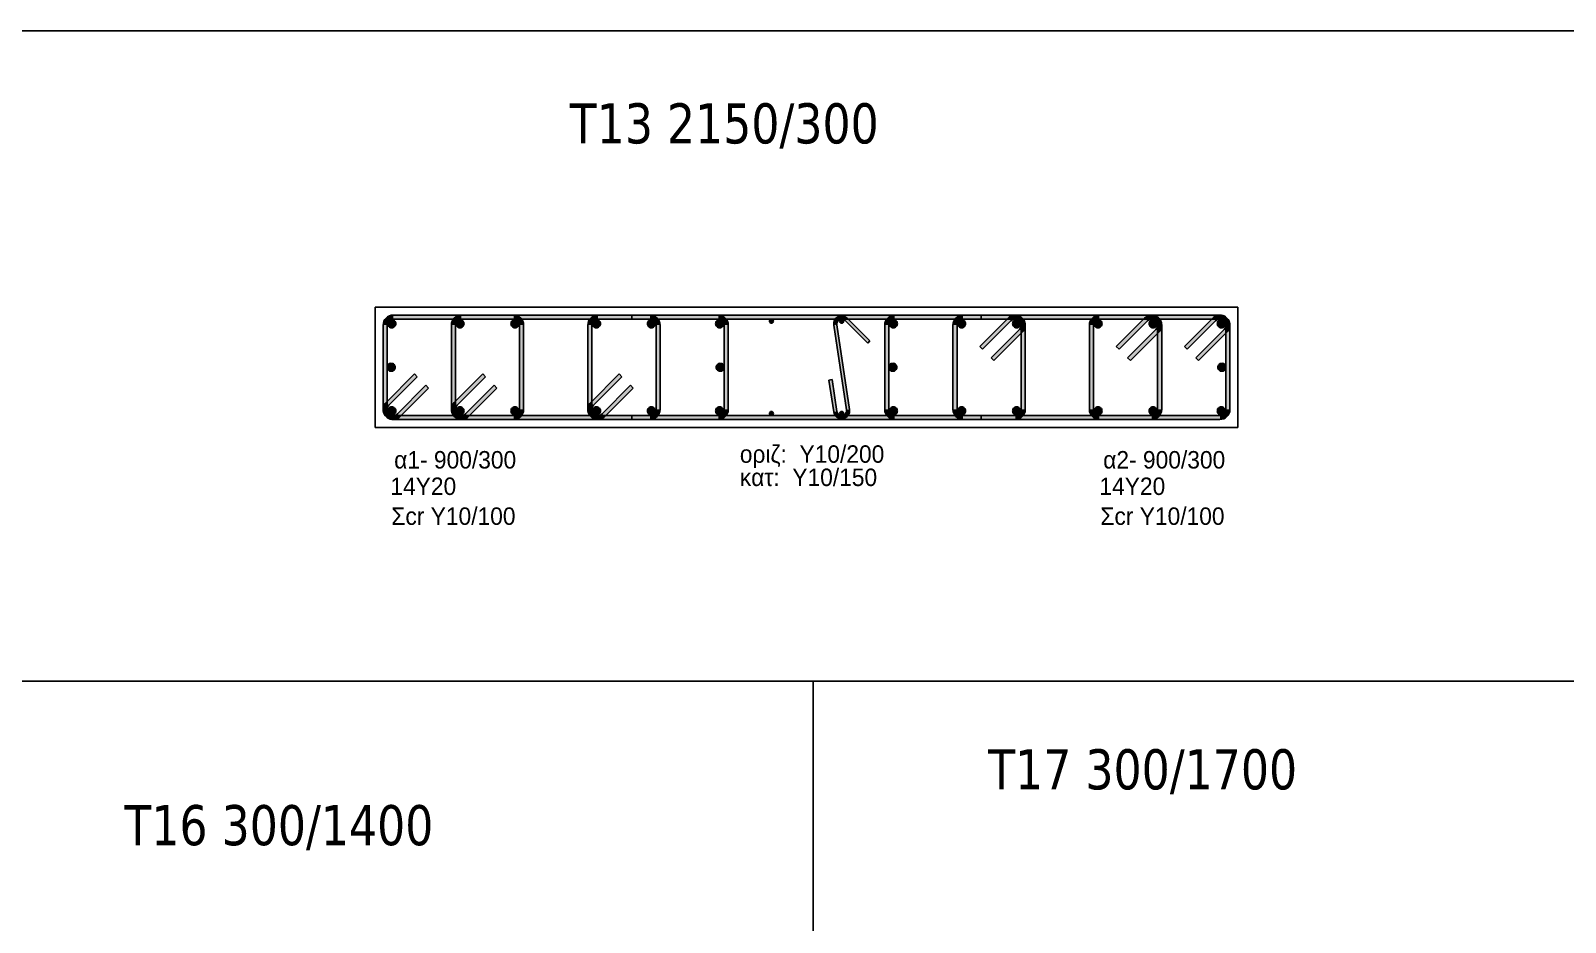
# Model space of a CAD drawing. Header units: millimetres. Extents: x -2171 to 1563, y -1758 to -1505.
# Drawn here: x -863.06 to -843.94, y -1601.36 to -1590.25 of the extents above; entities that cross this region are included whole.
import ezdxf

# ---------------------------------------------------------------- set-up
doc = ezdxf.new("R2010")
doc.units = ezdxf.units.MM
for name, color, linetype in [('-S_TEXT', 3, 'Continuous'), ('Col_Det', 7, 'Continuous'), ('Col_Det_Fill', 7, 'Continuous'), ('Geo_Col_Pro_1', 7, 'Continuous'), ('pinakaki', 153, 'Continuous')]:
    doc.layers.add(name, color=color, linetype=linetype)
doc.styles.add('S1Arl22_b_934_161', font='arial.ttf', dxfattribs={"width": 0.933629, "height": 0.002175})
doc.styles.get("Standard").update_dxf_attribs({"font": 'tahoma.ttf'})

msp = doc.modelspace()

# ---------------------------------------------------------------- hatches: boundary and pattern name
at = {"layer": 'Col_Det_Fill'}
for color, points in [(252, [(-858.542, -1593.8431), (-858.542, -1593.7931, 0.4142136), (-858.667, -1593.9181), (-858.617, -1593.9181, -0.4142136)]), (12, [(-858.6097, -1593.9004, 0.4142136), (-858.5597, -1593.9504, 0.4142136), (-858.5097, -1593.9004, 0.4142136), (-858.5597, -1593.8504, 0.4142136)]), (252, [(-854.492, -1593.8431), (-854.492, -1593.7931), (-858.542, -1593.7931), (-858.542, -1593.8431)]), (252, [(-857.692, -1593.8431), (-857.692, -1593.7931, 0.4142136), (-857.817, -1593.9181), (-857.767, -1593.9181, -0.4142136)]), (56, [(-857.7597, -1593.9004, 0.4142136), (-857.7097, -1593.9504, 0.4142136), (-857.6597, -1593.9004, 0.4142136), (-857.7097, -1593.8504, 0.4142136)]), (252, [(-857.042, -1593.8431), (-857.042, -1593.7931), (-857.692, -1593.7931), (-857.692, -1593.8431)]), (56, [(-857.0744, -1593.9004, 0.4142136), (-857.0244, -1593.9504, 0.4142136), (-856.9744, -1593.9004, 0.4142136), (-857.0244, -1593.8504, 0.4142136)]), (252, [(-856.967, -1593.9181), (-856.917, -1593.9181, 0.4142136), (-857.042, -1593.7931), (-857.042, -1593.8431, -0.4142136)]), (252, [(-855.992, -1593.8431), (-855.992, -1593.7931, 0.4142136), (-856.117, -1593.9181), (-856.067, -1593.9181, -0.4142136)]), (56, [(-856.0597, -1593.9004, 0.4142136), (-856.0097, -1593.9504, 0.4142136), (-855.9597, -1593.9004, 0.4142136), (-856.0097, -1593.8504, 0.4142136)]), (252, [(-855.342, -1593.8431), (-855.342, -1593.7931), (-855.992, -1593.7931), (-855.992, -1593.8431)]), (252, [(-851.2155, -1593.8431), (-851.2155, -1593.7931), (-855.5686, -1593.7931), (-855.5686, -1593.8431)]), (56, [(-855.3744, -1593.9004, 0.4142136), (-855.3244, -1593.9504, 0.4142136), (-855.2744, -1593.9004, 0.4142136), (-855.3244, -1593.8504, 0.4142136)]), (252, [(-855.267, -1593.9181), (-855.217, -1593.9181, 0.4142136), (-855.342, -1593.7931), (-855.342, -1593.8431, -0.4142136)]), (12, [(-854.5244, -1593.9004, 0.4142136), (-854.4744, -1593.9504, 0.4142136), (-854.4244, -1593.9004, 0.4142136), (-854.4744, -1593.8504, 0.4142136)]), (252, [(-854.417, -1593.9181), (-854.367, -1593.9181, 0.4142136), (-854.492, -1593.7931), (-854.492, -1593.8431, -0.4142136)]), (133, [(-853.8543, -1593.8681, 0.4142136), (-853.8293, -1593.8931, 0.4142136), (-853.8043, -1593.8681, 0.4142136), (-853.8293, -1593.8431, 0.4142136)]), (252, [(-853.0537, -1593.9179), (-853.0141, -1593.912, -0.7233449), (-852.9124, -1593.8607), (-852.8841, -1593.8324, 0.7233449)]), (252, [(-852.8955, -1594.9742), (-852.8559, -1594.9683), (-853.0141, -1593.912), (-853.0537, -1593.9179)]), (133, [(-852.9798, -1593.8681, 0.4142136), (-852.9548, -1593.8931, 0.4142136), (-852.9298, -1593.8681, 0.4142136), (-852.9548, -1593.8431, 0.4142136)]), (252, [(-852.8841, -1593.8324), (-852.9124, -1593.8607), (-852.6295, -1594.1435), (-852.6012, -1594.1152)]), (252, [(-852.292, -1593.8431), (-852.292, -1593.7931, 0.4142136), (-852.417, -1593.9181), (-852.367, -1593.9181, -0.4142136)]), (12, [(-852.2597, -1593.9004, 0.4142136), (-852.3097, -1593.8504, 0.4142136), (-852.3597, -1593.9004, 0.4142136), (-852.3097, -1593.9504, 0.4142136)]), (252, [(-848.242, -1593.8431), (-848.242, -1593.7931), (-852.292, -1593.7931), (-852.292, -1593.8431)]), (252, [(-851.442, -1593.8431), (-851.442, -1593.7931, 0.4142136), (-851.567, -1593.9181), (-851.517, -1593.9181, -0.4142136)]), (56, [(-851.4097, -1593.9004, 0.4142136), (-851.4597, -1593.8504, 0.4142136), (-851.5097, -1593.9004, 0.4142136), (-851.4597, -1593.9504, 0.4142136)]), (252, [(-850.792, -1593.8431), (-850.792, -1593.7931), (-851.442, -1593.7931), (-851.442, -1593.8431)]), (252, [(-850.8451, -1593.8651), (-850.8804, -1593.8297), (-851.234, -1594.1833), (-851.1986, -1594.2186)]), (252, [(-850.717, -1593.9181), (-850.667, -1593.9181, 0.6681786), (-850.8804, -1593.8297), (-850.8451, -1593.8651, -0.6681786)]), (56, [(-850.7244, -1593.9004, 0.4142136), (-850.7744, -1593.8504, 0.4142136), (-850.8244, -1593.9004, 0.4142136), (-850.7744, -1593.9504, 0.4142136)]), (252, [(-850.739, -1593.9711), (-850.7037, -1594.0065, 0.6681786), (-850.792, -1593.7931), (-850.792, -1593.8431, -0.6681786)]), (252, [(-849.742, -1593.8431), (-849.742, -1593.7931, 0.4142136), (-849.867, -1593.9181), (-849.817, -1593.9181, -0.4142136)]), (56, [(-849.7097, -1593.9004, 0.4142136), (-849.7597, -1593.8504, 0.4142136), (-849.8097, -1593.9004, 0.4142136), (-849.7597, -1593.9504, 0.4142136)]), (252, [(-849.092, -1593.8431), (-849.092, -1593.7931), (-849.742, -1593.7931), (-849.742, -1593.8431)]), (252, [(-849.1451, -1593.8651), (-849.1804, -1593.8297), (-849.534, -1594.1833), (-849.4986, -1594.2186)]), (252, [(-849.017, -1593.9181), (-848.967, -1593.9181, 0.6681786), (-849.1804, -1593.8297), (-849.1451, -1593.8651, -0.6681786)]), (56, [(-849.0244, -1593.9004, 0.4142136), (-849.0744, -1593.8504, 0.4142136), (-849.1244, -1593.9004, 0.4142136), (-849.0744, -1593.9504, 0.4142136)]), (252, [(-849.039, -1593.9711), (-849.0037, -1594.0065, 0.6681786), (-849.092, -1593.7931), (-849.092, -1593.8431, -0.6681786)]), (252, [(-848.2951, -1593.8651), (-848.3304, -1593.8297), (-848.684, -1594.1833), (-848.6486, -1594.2186)]), (252, [(-848.167, -1593.9181), (-848.117, -1593.9181, 0.6681786), (-848.3304, -1593.8297), (-848.2951, -1593.8651, -0.6681786)]), (12, [(-848.1744, -1593.9004, 0.4142136), (-848.2244, -1593.8504, 0.4142136), (-848.2744, -1593.9004, 0.4142136), (-848.2244, -1593.9504, 0.4142136)]), (252, [(-848.189, -1593.9711), (-848.1537, -1594.0065, 0.6681786), (-848.242, -1593.7931), (-848.242, -1593.8431, -0.6681786)]), (252, [(-858.617, -1593.9181), (-858.667, -1593.9181), (-858.667, -1594.9681), (-858.617, -1594.9681)]), (252, [(-857.767, -1593.9181), (-857.817, -1593.9181), (-857.817, -1594.9681), (-857.767, -1594.9681)]), (252, [(-856.967, -1594.9681), (-856.917, -1594.9681), (-856.917, -1593.9181), (-856.967, -1593.9181)]), (252, [(-856.067, -1593.9181), (-856.117, -1593.9181), (-856.117, -1594.9681), (-856.067, -1594.9681)]), (252, [(-855.267, -1594.9681), (-855.217, -1594.9681), (-855.217, -1593.9181), (-855.267, -1593.9181)]), (252, [(-854.417, -1594.9681), (-854.367, -1594.9681), (-854.367, -1593.9181), (-854.417, -1593.9181)]), (252, [(-852.367, -1593.9181), (-852.417, -1593.9181), (-852.417, -1594.9681), (-852.367, -1594.9681)]), (252, [(-851.517, -1593.9181), (-851.567, -1593.9181), (-851.567, -1594.9681), (-851.517, -1594.9681)]), (252, [(-851.0926, -1594.3247), (-851.0572, -1594.36), (-850.7037, -1594.0065), (-850.739, -1593.9711)]), (252, [(-850.717, -1594.9681), (-850.667, -1594.9681), (-850.667, -1593.9181), (-850.717, -1593.9181)]), (252, [(-849.817, -1593.9181), (-849.867, -1593.9181), (-849.867, -1594.9681), (-849.817, -1594.9681)]), (252, [(-849.3926, -1594.3247), (-849.3572, -1594.36), (-849.0037, -1594.0065), (-849.039, -1593.9711)]), (252, [(-849.017, -1594.9681), (-848.967, -1594.9681), (-848.967, -1593.9181), (-849.017, -1593.9181)]), (252, [(-848.5426, -1594.3247), (-848.5072, -1594.36), (-848.1537, -1594.0065), (-848.189, -1593.9711)]), (252, [(-848.167, -1594.9681), (-848.117, -1594.9681), (-848.117, -1593.9181), (-848.167, -1593.9181)]), (12, [(-858.617, -1594.4431, 0.4142136), (-858.567, -1594.4931, 0.4142136), (-858.517, -1594.4431, 0.4142136), (-858.567, -1594.3931, 0.4142136)]), (12, [(-854.517, -1594.4431, 0.4142136), (-854.467, -1594.4931, 0.4142136), (-854.417, -1594.4431, 0.4142136), (-854.467, -1594.3931, 0.4142136)]), (12, [(-852.267, -1594.4431, 0.4142136), (-852.317, -1594.3931, 0.4142136), (-852.367, -1594.4431, 0.4142136), (-852.317, -1594.4931, 0.4142136)]), (12, [(-848.167, -1594.4431, 0.4142136), (-848.217, -1594.3931, 0.4142136), (-848.267, -1594.4431, 0.4142136), (-848.217, -1594.4931, 0.4142136)]), (252, [(-858.2415, -1594.5615), (-858.2769, -1594.5262), (-858.6304, -1594.8797), (-858.5951, -1594.9151)]), (252, [(-858.489, -1595.0211), (-858.4537, -1595.0565), (-858.1001, -1594.7029), (-858.1355, -1594.6676)]), (252, [(-857.3915, -1594.5615), (-857.4269, -1594.5262), (-857.7804, -1594.8797), (-857.7451, -1594.9151)]), (252, [(-857.639, -1595.0211), (-857.6037, -1595.0565), (-857.2501, -1594.7029), (-857.2855, -1594.6676)]), (252, [(-855.6915, -1594.5615), (-855.7269, -1594.5262), (-856.0804, -1594.8797), (-856.0451, -1594.9151)]), (252, [(-855.939, -1595.0211), (-855.9037, -1595.0565), (-855.5501, -1594.7029), (-855.5855, -1594.6676)]), (252, [(-853.0734, -1594.5964), (-853.113, -1594.6023), (-853.0537, -1594.9979), (-853.0141, -1594.992)]), (252, [(-858.5951, -1594.9151), (-858.6304, -1594.8797, 0.6681786), (-858.542, -1595.0931), (-858.542, -1595.0431, -0.6681786)]), (252, [(-858.617, -1594.9681), (-858.667, -1594.9681, 0.6681786), (-858.4537, -1595.0565), (-858.489, -1595.0211, -0.6681786)]), (12, [(-858.6097, -1594.9858, 0.4142136), (-858.5597, -1595.0358, 0.4142136), (-858.5097, -1594.9858, 0.4142136), (-858.5597, -1594.9358, 0.4142136)]), (252, [(-858.542, -1595.0431), (-858.542, -1595.0931), (-854.492, -1595.0931), (-854.492, -1595.0431)]), (252, [(-857.7451, -1594.9151), (-857.7804, -1594.8797, 0.6681786), (-857.692, -1595.0931), (-857.692, -1595.0431, -0.6681786)]), (252, [(-857.767, -1594.9681), (-857.817, -1594.9681, 0.6681786), (-857.6037, -1595.0565), (-857.639, -1595.0211, -0.6681786)]), (56, [(-857.7597, -1594.9858, 0.4142136), (-857.7097, -1595.0358, 0.4142136), (-857.6597, -1594.9858, 0.4142136), (-857.7097, -1594.9358, 0.4142136)]), (252, [(-857.692, -1595.0431), (-857.692, -1595.0931), (-857.042, -1595.0931), (-857.042, -1595.0431)]), (56, [(-857.0744, -1594.9858, 0.4142136), (-857.0244, -1595.0358, 0.4142136), (-856.9744, -1594.9858, 0.4142136), (-857.0244, -1594.9358, 0.4142136)]), (252, [(-857.042, -1595.0431), (-857.042, -1595.0931, 0.4142136), (-856.917, -1594.9681), (-856.967, -1594.9681, -0.4142136)]), (252, [(-856.0451, -1594.9151), (-856.0804, -1594.8797, 0.6681786), (-855.992, -1595.0931), (-855.992, -1595.0431, -0.6681786)]), (252, [(-856.067, -1594.9681), (-856.117, -1594.9681, 0.6681786), (-855.9037, -1595.0565), (-855.939, -1595.0211, -0.6681786)]), (56, [(-856.0597, -1594.9858, 0.4142136), (-856.0097, -1595.0358, 0.4142136), (-855.9597, -1594.9858, 0.4142136), (-856.0097, -1594.9358, 0.4142136)]), (252, [(-855.992, -1595.0431), (-855.992, -1595.0931), (-855.342, -1595.0931), (-855.342, -1595.0431)]), (252, [(-855.5686, -1595.0431), (-855.5686, -1595.0931), (-851.2155, -1595.0931), (-851.2155, -1595.0431)]), (56, [(-855.3744, -1594.9858, 0.4142136), (-855.3244, -1595.0358, 0.4142136), (-855.2744, -1594.9858, 0.4142136), (-855.3244, -1594.9358, 0.4142136)]), (252, [(-855.342, -1595.0431), (-855.342, -1595.0931, 0.4142136), (-855.217, -1594.9681), (-855.267, -1594.9681, -0.4142136)]), (12, [(-854.5244, -1594.9858, 0.4142136), (-854.4744, -1595.0358, 0.4142136), (-854.4244, -1594.9858, 0.4142136), (-854.4744, -1594.9358, 0.4142136)]), (252, [(-854.492, -1595.0431), (-854.492, -1595.0931, 0.4142136), (-854.367, -1594.9681), (-854.417, -1594.9681, -0.4142136)]), (133, [(-853.8543, -1595.0181, 0.4142136), (-853.8293, -1595.0431, 0.4142136), (-853.8043, -1595.0181, 0.4142136), (-853.8293, -1594.9931, 0.4142136)]), (252, [(-853.0141, -1594.992), (-853.0537, -1594.9979, 1), (-852.8559, -1594.9683), (-852.8955, -1594.9742, -1)]), (133, [(-852.9798, -1595.0181, 0.4142136), (-852.9548, -1595.0431, 0.4142136), (-852.9298, -1595.0181, 0.4142136), (-852.9548, -1594.9931, 0.4142136)]), (252, [(-852.367, -1594.9681), (-852.417, -1594.9681, 0.4142136), (-852.292, -1595.0931), (-852.292, -1595.0431, -0.4142136)]), (12, [(-852.2597, -1594.9858, 0.4142136), (-852.3097, -1594.9358, 0.4142136), (-852.3597, -1594.9858, 0.4142136), (-852.3097, -1595.0358, 0.4142136)]), (252, [(-852.292, -1595.0431), (-852.292, -1595.0931), (-848.242, -1595.0931), (-848.242, -1595.0431)]), (252, [(-851.517, -1594.9681), (-851.567, -1594.9681, 0.4142136), (-851.442, -1595.0931), (-851.442, -1595.0431, -0.4142136)]), (56, [(-851.4097, -1594.9858, 0.4142136), (-851.4597, -1594.9358, 0.4142136), (-851.5097, -1594.9858, 0.4142136), (-851.4597, -1595.0358, 0.4142136)]), (252, [(-851.442, -1595.0431), (-851.442, -1595.0931), (-850.792, -1595.0931), (-850.792, -1595.0431)]), (56, [(-850.7244, -1594.9858, 0.4142136), (-850.7744, -1594.9358, 0.4142136), (-850.8244, -1594.9858, 0.4142136), (-850.7744, -1595.0358, 0.4142136)]), (252, [(-850.792, -1595.0431), (-850.792, -1595.0931, 0.4142136), (-850.667, -1594.9681), (-850.717, -1594.9681, -0.4142136)]), (252, [(-849.817, -1594.9681), (-849.867, -1594.9681, 0.4142136), (-849.742, -1595.0931), (-849.742, -1595.0431, -0.4142136)]), (56, [(-849.7097, -1594.9858, 0.4142136), (-849.7597, -1594.9358, 0.4142136), (-849.8097, -1594.9858, 0.4142136), (-849.7597, -1595.0358, 0.4142136)]), (252, [(-849.742, -1595.0431), (-849.742, -1595.0931), (-849.092, -1595.0931), (-849.092, -1595.0431)]), (56, [(-849.0244, -1594.9858, 0.4142136), (-849.0744, -1594.9358, 0.4142136), (-849.1244, -1594.9858, 0.4142136), (-849.0744, -1595.0358, 0.4142136)]), (252, [(-849.092, -1595.0431), (-849.092, -1595.0931, 0.4142136), (-848.967, -1594.9681), (-849.017, -1594.9681, -0.4142136)]), (12, [(-848.1744, -1594.9858, 0.4142136), (-848.2244, -1594.9358, 0.4142136), (-848.2744, -1594.9858, 0.4142136), (-848.2244, -1595.0358, 0.4142136)]), (252, [(-848.242, -1595.0431), (-848.242, -1595.0931, 0.4142136), (-848.117, -1594.9681), (-848.167, -1594.9681, -0.4142136)])]:
    msp.add_hatch(color=color, dxfattribs=at).paths.add_polyline_path(points)

# ---------------------------------------------------------------- linework, layer by layer
at = {"layer": '-S_TEXT', "ltscale": 5}
msp.add_lwpolyline([(-882.8339, -1590.2497), (-824.6864, -1590.2497), (-824.6864, -1630.2944), (-882.8339, -1630.2944)], close=True, dxfattribs=at)
at = {"layer": 'Col_Det', "color": 7}
for points in [[(-848.017, -1593.6931), (-858.767, -1593.6931)], [(-858.767, -1593.6931), (-858.767, -1595.1931)], [(-848.017, -1595.1931), (-848.017, -1593.6931)], [(-854.492, -1593.7931), (-858.542, -1593.7931)], [(-858.542, -1593.8431), (-854.492, -1593.8431)], [(-857.042, -1593.7931), (-857.692, -1593.7931)], [(-857.692, -1593.8431), (-857.042, -1593.8431)], [(-855.342, -1593.7931), (-855.992, -1593.7931)], [(-855.992, -1593.8431), (-855.342, -1593.8431)], [(-851.2155, -1593.7931), (-855.5686, -1593.7931)], [(-855.5686, -1593.7931), (-855.5686, -1593.8431)], [(-855.5686, -1593.8431), (-851.2155, -1593.8431)], [(-852.8559, -1594.9683), (-853.0141, -1593.912)], [(-852.9124, -1593.8607), (-852.6295, -1594.1435)], [(-852.6012, -1594.1152), (-852.8841, -1593.8324)], [(-848.242, -1593.7931), (-852.292, -1593.7931)], [(-852.292, -1593.8431), (-848.242, -1593.8431)], [(-850.792, -1593.7931), (-851.442, -1593.7931)], [(-851.442, -1593.8431), (-850.792, -1593.8431)], [(-850.8804, -1593.8297), (-851.234, -1594.1833)], [(-851.2155, -1593.8431), (-851.2155, -1593.7931)], [(-851.1986, -1594.2186), (-850.8451, -1593.8651)], [(-849.092, -1593.7931), (-849.742, -1593.7931)], [(-849.742, -1593.8431), (-849.092, -1593.8431)], [(-849.1804, -1593.8297), (-849.534, -1594.1833)], [(-849.4986, -1594.2186), (-849.1451, -1593.8651)], [(-848.3304, -1593.8297), (-848.684, -1594.1833)], [(-848.6486, -1594.2186), (-848.2951, -1593.8651)], [(-858.667, -1593.9181), (-858.667, -1594.9681)], [(-858.617, -1594.9681), (-858.617, -1593.9181)], [(-857.817, -1593.9181), (-857.817, -1594.9681)], [(-857.767, -1594.9681), (-857.767, -1593.9181)], [(-856.967, -1593.9181), (-856.967, -1594.9681)], [(-856.917, -1594.9681), (-856.917, -1593.9181)], [(-856.117, -1593.9181), (-856.117, -1594.9681)], [(-856.067, -1594.9681), (-856.067, -1593.9181)], [(-855.267, -1593.9181), (-855.267, -1594.9681)], [(-855.217, -1594.9681), (-855.217, -1593.9181)], [(-854.417, -1593.9181), (-854.417, -1594.9681)], [(-854.367, -1594.9681), (-854.367, -1593.9181)], [(-853.0537, -1593.9179), (-852.8955, -1594.9742)], [(-852.417, -1593.9181), (-852.417, -1594.9681)], [(-852.367, -1594.9681), (-852.367, -1593.9181)], [(-851.567, -1593.9181), (-851.567, -1594.9681)], [(-851.517, -1594.9681), (-851.517, -1593.9181)], [(-850.739, -1593.9711), (-851.0926, -1594.3247)], [(-851.0572, -1594.36), (-850.7037, -1594.0065)], [(-850.717, -1593.9181), (-850.717, -1594.9681)], [(-850.667, -1594.9681), (-850.667, -1593.9181)], [(-849.867, -1593.9181), (-849.867, -1594.9681)], [(-849.817, -1594.9681), (-849.817, -1593.9181)], [(-849.039, -1593.9711), (-849.3926, -1594.3247)], [(-849.3572, -1594.36), (-849.0037, -1594.0065)], [(-849.017, -1593.9181), (-849.017, -1594.9681)], [(-848.967, -1594.9681), (-848.967, -1593.9181)], [(-848.189, -1593.9711), (-848.5426, -1594.3247)], [(-848.5072, -1594.36), (-848.1537, -1594.0065)], [(-848.167, -1593.9181), (-848.167, -1594.9681)], [(-848.117, -1594.9681), (-848.117, -1593.9181)], [(-852.6295, -1594.1435), (-852.6012, -1594.1152)], [(-851.234, -1594.1833), (-851.1986, -1594.2186)], [(-849.534, -1594.1833), (-849.4986, -1594.2186)], [(-848.684, -1594.1833), (-848.6486, -1594.2186)], [(-851.0926, -1594.3247), (-851.0572, -1594.36)], [(-849.3926, -1594.3247), (-849.3572, -1594.36)], [(-848.5426, -1594.3247), (-848.5072, -1594.36)], [(-858.2769, -1594.5262), (-858.6304, -1594.8797)], [(-858.5951, -1594.9151), (-858.2415, -1594.5615)], [(-858.1355, -1594.6676), (-858.489, -1595.0211)], [(-858.2415, -1594.5615), (-858.2769, -1594.5262)], [(-858.1001, -1594.7029), (-858.1355, -1594.6676)], [(-857.4269, -1594.5262), (-857.7804, -1594.8797)], [(-857.7451, -1594.9151), (-857.3915, -1594.5615)], [(-857.2855, -1594.6676), (-857.639, -1595.0211)], [(-857.3915, -1594.5615), (-857.4269, -1594.5262)], [(-857.2501, -1594.7029), (-857.2855, -1594.6676)], [(-855.7269, -1594.5262), (-856.0804, -1594.8797)], [(-856.0451, -1594.9151), (-855.6915, -1594.5615)], [(-855.5855, -1594.6676), (-855.939, -1595.0211)], [(-855.6915, -1594.5615), (-855.7269, -1594.5262)], [(-855.5501, -1594.7029), (-855.5855, -1594.6676)], [(-853.0734, -1594.5964), (-853.113, -1594.6023)], [(-853.113, -1594.6023), (-853.0537, -1594.9979)], [(-853.0141, -1594.992), (-853.0734, -1594.5964)], [(-858.4537, -1595.0565), (-858.1001, -1594.7029)], [(-857.6037, -1595.0565), (-857.2501, -1594.7029)], [(-855.9037, -1595.0565), (-855.5501, -1594.7029)], [(-854.492, -1595.0431), (-858.542, -1595.0431)], [(-857.042, -1595.0431), (-857.692, -1595.0431)], [(-855.342, -1595.0431), (-855.992, -1595.0431)], [(-855.5686, -1595.0431), (-855.5686, -1595.0931)], [(-851.2155, -1595.0431), (-855.5686, -1595.0431)], [(-848.242, -1595.0431), (-852.292, -1595.0431)], [(-850.792, -1595.0431), (-851.442, -1595.0431)], [(-851.2155, -1595.0931), (-851.2155, -1595.0431)], [(-849.092, -1595.0431), (-849.742, -1595.0431)], [(-858.767, -1595.1931), (-848.017, -1595.1931)], [(-858.542, -1595.0931), (-854.492, -1595.0931)], [(-857.692, -1595.0931), (-857.042, -1595.0931)], [(-855.992, -1595.0931), (-855.342, -1595.0931)], [(-855.5686, -1595.0931), (-851.2155, -1595.0931)], [(-852.292, -1595.0931), (-848.242, -1595.0931)], [(-851.442, -1595.0931), (-850.792, -1595.0931)], [(-849.742, -1595.0931), (-849.092, -1595.0931)]]:
    msp.add_lwpolyline(points, dxfattribs=at)
for points in [[(-858.542, -1593.7931, 0.4142136), (-858.667, -1593.9181)], [(-858.617, -1593.9181, -0.4142136), (-858.542, -1593.8431, -0.4142136)], [(-858.5597, -1593.8504, 0.4142136), (-858.6097, -1593.9004, 0.4142136)], [(-858.6097, -1593.9004, 0.4142136), (-858.5597, -1593.9504, 0.4142136)], [(-858.5097, -1593.9004, 0.4142136), (-858.5597, -1593.8504, 0.4142136)], [(-858.5597, -1593.9504, 0.4142136), (-858.5097, -1593.9004, 0.4142136)], [(-857.692, -1593.7931, 0.4142136), (-857.817, -1593.9181)], [(-857.767, -1593.9181, -0.4142136), (-857.692, -1593.8431, -0.4142136)], [(-857.7097, -1593.8504, 0.4142136), (-857.7597, -1593.9004, 0.4142136)], [(-857.7597, -1593.9004, 0.4142136), (-857.7097, -1593.9504, 0.4142136)], [(-857.6597, -1593.9004, 0.4142136), (-857.7097, -1593.8504, 0.4142136)], [(-857.7097, -1593.9504, 0.4142136), (-857.6597, -1593.9004, 0.4142136)], [(-857.0244, -1593.8504, 0.4142136), (-857.0744, -1593.9004, 0.4142136)], [(-857.0744, -1593.9004, 0.4142136), (-857.0244, -1593.9504, 0.4142136)], [(-856.917, -1593.9181, 0.4142136), (-857.042, -1593.7931)], [(-857.042, -1593.8431, -0.4142136), (-856.967, -1593.9181, -0.4142136)], [(-856.9744, -1593.9004, 0.4142136), (-857.0244, -1593.8504, 0.4142136)], [(-857.0244, -1593.9504, 0.4142136), (-856.9744, -1593.9004, 0.4142136)], [(-855.992, -1593.7931, 0.4142136), (-856.117, -1593.9181)], [(-856.067, -1593.9181, -0.4142136), (-855.992, -1593.8431, -0.4142136)], [(-856.0097, -1593.8504, 0.4142136), (-856.0597, -1593.9004, 0.4142136)], [(-856.0597, -1593.9004, 0.4142136), (-856.0097, -1593.9504, 0.4142136)], [(-855.9597, -1593.9004, 0.4142136), (-856.0097, -1593.8504, 0.4142136)], [(-856.0097, -1593.9504, 0.4142136), (-855.9597, -1593.9004, 0.4142136)], [(-855.3244, -1593.8504, 0.4142136), (-855.3744, -1593.9004, 0.4142136)], [(-855.3744, -1593.9004, 0.4142136), (-855.3244, -1593.9504, 0.4142136)], [(-855.217, -1593.9181, 0.4142136), (-855.342, -1593.7931)], [(-855.342, -1593.8431, -0.4142136), (-855.267, -1593.9181, -0.4142136)], [(-855.2744, -1593.9004, 0.4142136), (-855.3244, -1593.8504, 0.4142136)], [(-855.3244, -1593.9504, 0.4142136), (-855.2744, -1593.9004, 0.4142136)], [(-854.4744, -1593.8504, 0.4142136), (-854.5244, -1593.9004, 0.4142136)], [(-854.5244, -1593.9004, 0.4142136), (-854.4744, -1593.9504, 0.4142136)], [(-854.367, -1593.9181, 0.4142136), (-854.492, -1593.7931)], [(-854.492, -1593.8431, -0.4142136), (-854.417, -1593.9181, -0.4142136)], [(-854.4244, -1593.9004, 0.4142136), (-854.4744, -1593.8504, 0.4142136)], [(-854.4744, -1593.9504, 0.4142136), (-854.4244, -1593.9004, 0.4142136)], [(-853.8293, -1593.8431, 0.4142136), (-853.8543, -1593.8681, 0.4142136)], [(-853.8543, -1593.8681, 0.4142136), (-853.8293, -1593.8931, 0.4142136)], [(-853.8043, -1593.8681, 0.4142136), (-853.8293, -1593.8431, 0.4142136)], [(-853.8293, -1593.8931, 0.4142136), (-853.8043, -1593.8681, 0.4142136)], [(-852.8841, -1593.8324, 0.7233449), (-853.0537, -1593.9179, 0.7233449)], [(-853.0141, -1593.912, -0.7233449), (-852.9124, -1593.8607)], [(-852.9548, -1593.8431, 0.4142136), (-852.9798, -1593.8681, 0.4142136)], [(-852.9798, -1593.8681, 0.4142136), (-852.9548, -1593.8931, 0.4142136)], [(-852.9298, -1593.8681, 0.4142136), (-852.9548, -1593.8431, 0.4142136)], [(-852.9548, -1593.8931, 0.4142136), (-852.9298, -1593.8681, 0.4142136)], [(-852.292, -1593.7931, 0.4142136), (-852.417, -1593.9181)], [(-852.367, -1593.9181, -0.4142136), (-852.292, -1593.8431, -0.4142136)], [(-852.3097, -1593.8504, 0.4142136), (-852.3597, -1593.9004, 0.4142136)], [(-852.3597, -1593.9004, 0.4142136), (-852.3097, -1593.9504, 0.4142136)], [(-852.2597, -1593.9004, 0.4142136), (-852.3097, -1593.8504, 0.4142136)], [(-852.3097, -1593.9504, 0.4142136), (-852.2597, -1593.9004, 0.4142136)], [(-851.442, -1593.7931, 0.4142136), (-851.567, -1593.9181)], [(-851.517, -1593.9181, -0.4142136), (-851.442, -1593.8431, -0.4142136)], [(-851.4597, -1593.8504, 0.4142136), (-851.5097, -1593.9004, 0.4142136)], [(-851.5097, -1593.9004, 0.4142136), (-851.4597, -1593.9504, 0.4142136)], [(-851.4097, -1593.9004, 0.4142136), (-851.4597, -1593.8504, 0.4142136)], [(-851.4597, -1593.9504, 0.4142136), (-851.4097, -1593.9004, 0.4142136)], [(-850.667, -1593.9181, 0.6681786), (-850.8804, -1593.8297)], [(-850.8451, -1593.8651, -0.6681786), (-850.717, -1593.9181, -0.6681786)], [(-850.7744, -1593.8504, 0.4142136), (-850.8244, -1593.9004, 0.4142136)], [(-850.8244, -1593.9004, 0.4142136), (-850.7744, -1593.9504, 0.4142136)], [(-850.7037, -1594.0065, 0.6681786), (-850.792, -1593.7931)], [(-850.792, -1593.8431, -0.6681786), (-850.739, -1593.9711, -0.6681786)], [(-850.7244, -1593.9004, 0.4142136), (-850.7744, -1593.8504, 0.4142136)], [(-850.7744, -1593.9504, 0.4142136), (-850.7244, -1593.9004, 0.4142136)], [(-849.742, -1593.7931, 0.4142136), (-849.867, -1593.9181)], [(-849.817, -1593.9181, -0.4142136), (-849.742, -1593.8431, -0.4142136)], [(-849.7597, -1593.8504, 0.4142136), (-849.8097, -1593.9004, 0.4142136)], [(-849.8097, -1593.9004, 0.4142136), (-849.7597, -1593.9504, 0.4142136)], [(-849.7097, -1593.9004, 0.4142136), (-849.7597, -1593.8504, 0.4142136)], [(-849.7597, -1593.9504, 0.4142136), (-849.7097, -1593.9004, 0.4142136)], [(-848.967, -1593.9181, 0.6681786), (-849.1804, -1593.8297)], [(-849.1451, -1593.8651, -0.6681786), (-849.017, -1593.9181, -0.6681786)], [(-849.0744, -1593.8504, 0.4142136), (-849.1244, -1593.9004, 0.4142136)], [(-849.1244, -1593.9004, 0.4142136), (-849.0744, -1593.9504, 0.4142136)], [(-849.0037, -1594.0065, 0.6681786), (-849.092, -1593.7931)], [(-849.092, -1593.8431, -0.6681786), (-849.039, -1593.9711, -0.6681786)], [(-849.0244, -1593.9004, 0.4142136), (-849.0744, -1593.8504, 0.4142136)], [(-849.0744, -1593.9504, 0.4142136), (-849.0244, -1593.9004, 0.4142136)], [(-848.117, -1593.9181, 0.6681786), (-848.3304, -1593.8297)], [(-848.2951, -1593.8651, -0.6681786), (-848.167, -1593.9181, -0.6681786)], [(-848.2244, -1593.8504, 0.4142136), (-848.2744, -1593.9004, 0.4142136)], [(-848.2744, -1593.9004, 0.4142136), (-848.2244, -1593.9504, 0.4142136)], [(-848.1537, -1594.0065, 0.6681786), (-848.242, -1593.7931)], [(-848.242, -1593.8431, -0.6681786), (-848.189, -1593.9711, -0.6681786)], [(-848.1744, -1593.9004, 0.4142136), (-848.2244, -1593.8504, 0.4142136)], [(-848.2244, -1593.9504, 0.4142136), (-848.1744, -1593.9004, 0.4142136)], [(-858.567, -1594.3931, 0.4142136), (-858.617, -1594.4431, 0.4142136)], [(-858.617, -1594.4431, 0.4142136), (-858.567, -1594.4931, 0.4142136)], [(-858.517, -1594.4431, 0.4142136), (-858.567, -1594.3931, 0.4142136)], [(-858.567, -1594.4931, 0.4142136), (-858.517, -1594.4431, 0.4142136)], [(-854.467, -1594.3931, 0.4142136), (-854.517, -1594.4431, 0.4142136)], [(-854.517, -1594.4431, 0.4142136), (-854.467, -1594.4931, 0.4142136)], [(-854.417, -1594.4431, 0.4142136), (-854.467, -1594.3931, 0.4142136)], [(-854.467, -1594.4931, 0.4142136), (-854.417, -1594.4431, 0.4142136)], [(-852.317, -1594.3931, 0.4142136), (-852.367, -1594.4431, 0.4142136)], [(-852.367, -1594.4431, 0.4142136), (-852.317, -1594.4931, 0.4142136)], [(-852.267, -1594.4431, 0.4142136), (-852.317, -1594.3931, 0.4142136)], [(-852.317, -1594.4931, 0.4142136), (-852.267, -1594.4431, 0.4142136)], [(-848.217, -1594.3931, 0.4142136), (-848.267, -1594.4431, 0.4142136)], [(-848.267, -1594.4431, 0.4142136), (-848.217, -1594.4931, 0.4142136)], [(-848.167, -1594.4431, 0.4142136), (-848.217, -1594.3931, 0.4142136)], [(-848.217, -1594.4931, 0.4142136), (-848.167, -1594.4431, 0.4142136)], [(-858.6304, -1594.8797, 0.6681786), (-858.542, -1595.0931)], [(-858.667, -1594.9681, 0.6681786), (-858.4537, -1595.0565)], [(-858.542, -1595.0431, -0.6681786), (-858.5951, -1594.9151, -0.6681786)], [(-858.489, -1595.0211, -0.6681786), (-858.617, -1594.9681, -0.6681786)], [(-858.5597, -1594.9358, 0.4142136), (-858.6097, -1594.9858, 0.4142136)], [(-858.6097, -1594.9858, 0.4142136), (-858.5597, -1595.0358, 0.4142136)], [(-858.5097, -1594.9858, 0.4142136), (-858.5597, -1594.9358, 0.4142136)], [(-858.5597, -1595.0358, 0.4142136), (-858.5097, -1594.9858, 0.4142136)], [(-857.7804, -1594.8797, 0.6681786), (-857.692, -1595.0931)], [(-857.817, -1594.9681, 0.6681786), (-857.6037, -1595.0565)], [(-857.692, -1595.0431, -0.6681786), (-857.7451, -1594.9151, -0.6681786)], [(-857.639, -1595.0211, -0.6681786), (-857.767, -1594.9681, -0.6681786)], [(-857.7097, -1594.9358, 0.4142136), (-857.7597, -1594.9858, 0.4142136)], [(-857.7597, -1594.9858, 0.4142136), (-857.7097, -1595.0358, 0.4142136)], [(-857.6597, -1594.9858, 0.4142136), (-857.7097, -1594.9358, 0.4142136)], [(-857.7097, -1595.0358, 0.4142136), (-857.6597, -1594.9858, 0.4142136)], [(-857.0244, -1594.9358, 0.4142136), (-857.0744, -1594.9858, 0.4142136)], [(-857.0744, -1594.9858, 0.4142136), (-857.0244, -1595.0358, 0.4142136)], [(-857.042, -1595.0931, 0.4142136), (-856.917, -1594.9681)], [(-856.967, -1594.9681, -0.4142136), (-857.042, -1595.0431, -0.4142136)], [(-856.9744, -1594.9858, 0.4142136), (-857.0244, -1594.9358, 0.4142136)], [(-857.0244, -1595.0358, 0.4142136), (-856.9744, -1594.9858, 0.4142136)], [(-856.0804, -1594.8797, 0.6681786), (-855.992, -1595.0931)], [(-856.117, -1594.9681, 0.6681786), (-855.9037, -1595.0565)], [(-855.992, -1595.0431, -0.6681786), (-856.0451, -1594.9151, -0.6681786)], [(-855.939, -1595.0211, -0.6681786), (-856.067, -1594.9681, -0.6681786)], [(-856.0097, -1594.9358, 0.4142136), (-856.0597, -1594.9858, 0.4142136)], [(-856.0597, -1594.9858, 0.4142136), (-856.0097, -1595.0358, 0.4142136)], [(-855.9597, -1594.9858, 0.4142136), (-856.0097, -1594.9358, 0.4142136)], [(-856.0097, -1595.0358, 0.4142136), (-855.9597, -1594.9858, 0.4142136)], [(-855.3244, -1594.9358, 0.4142136), (-855.3744, -1594.9858, 0.4142136)], [(-855.3744, -1594.9858, 0.4142136), (-855.3244, -1595.0358, 0.4142136)], [(-855.342, -1595.0931, 0.4142136), (-855.217, -1594.9681)], [(-855.267, -1594.9681, -0.4142136), (-855.342, -1595.0431, -0.4142136)], [(-855.2744, -1594.9858, 0.4142136), (-855.3244, -1594.9358, 0.4142136)], [(-855.3244, -1595.0358, 0.4142136), (-855.2744, -1594.9858, 0.4142136)], [(-854.4744, -1594.9358, 0.4142136), (-854.5244, -1594.9858, 0.4142136)], [(-854.5244, -1594.9858, 0.4142136), (-854.4744, -1595.0358, 0.4142136)], [(-854.492, -1595.0931, 0.4142136), (-854.367, -1594.9681)], [(-854.417, -1594.9681, -0.4142136), (-854.492, -1595.0431, -0.4142136)], [(-854.4244, -1594.9858, 0.4142136), (-854.4744, -1594.9358, 0.4142136)], [(-854.4744, -1595.0358, 0.4142136), (-854.4244, -1594.9858, 0.4142136)], [(-853.8293, -1594.9931, 0.4142136), (-853.8543, -1595.0181, 0.4142136)], [(-853.8543, -1595.0181, 0.4142136), (-853.8293, -1595.0431, 0.4142136)], [(-853.8043, -1595.0181, 0.4142136), (-853.8293, -1594.9931, 0.4142136)], [(-853.8293, -1595.0431, 0.4142136), (-853.8043, -1595.0181, 0.4142136)], [(-853.0537, -1594.9979, 1), (-852.8559, -1594.9683)], [(-852.8955, -1594.9742, -1), (-853.0141, -1594.992, -1)], [(-852.9548, -1594.9931, 0.4142136), (-852.9798, -1595.0181, 0.4142136)], [(-852.9798, -1595.0181, 0.4142136), (-852.9548, -1595.0431, 0.4142136)], [(-852.9298, -1595.0181, 0.4142136), (-852.9548, -1594.9931, 0.4142136)], [(-852.9548, -1595.0431, 0.4142136), (-852.9298, -1595.0181, 0.4142136)], [(-852.417, -1594.9681, 0.4142136), (-852.292, -1595.0931)], [(-852.292, -1595.0431, -0.4142136), (-852.367, -1594.9681, -0.4142136)], [(-852.3097, -1594.9358, 0.4142136), (-852.3597, -1594.9858, 0.4142136)], [(-852.3597, -1594.9858, 0.4142136), (-852.3097, -1595.0358, 0.4142136)], [(-852.2597, -1594.9858, 0.4142136), (-852.3097, -1594.9358, 0.4142136)], [(-852.3097, -1595.0358, 0.4142136), (-852.2597, -1594.9858, 0.4142136)], [(-851.567, -1594.9681, 0.4142136), (-851.442, -1595.0931)], [(-851.442, -1595.0431, -0.4142136), (-851.517, -1594.9681, -0.4142136)], [(-851.4597, -1594.9358, 0.4142136), (-851.5097, -1594.9858, 0.4142136)], [(-851.5097, -1594.9858, 0.4142136), (-851.4597, -1595.0358, 0.4142136)], [(-851.4097, -1594.9858, 0.4142136), (-851.4597, -1594.9358, 0.4142136)], [(-851.4597, -1595.0358, 0.4142136), (-851.4097, -1594.9858, 0.4142136)], [(-850.7744, -1594.9358, 0.4142136), (-850.8244, -1594.9858, 0.4142136)], [(-850.8244, -1594.9858, 0.4142136), (-850.7744, -1595.0358, 0.4142136)], [(-850.792, -1595.0931, 0.4142136), (-850.667, -1594.9681)], [(-850.717, -1594.9681, -0.4142136), (-850.792, -1595.0431, -0.4142136)], [(-850.7244, -1594.9858, 0.4142136), (-850.7744, -1594.9358, 0.4142136)], [(-850.7744, -1595.0358, 0.4142136), (-850.7244, -1594.9858, 0.4142136)], [(-849.867, -1594.9681, 0.4142136), (-849.742, -1595.0931)], [(-849.742, -1595.0431, -0.4142136), (-849.817, -1594.9681, -0.4142136)], [(-849.7597, -1594.9358, 0.4142136), (-849.8097, -1594.9858, 0.4142136)], [(-849.8097, -1594.9858, 0.4142136), (-849.7597, -1595.0358, 0.4142136)], [(-849.7097, -1594.9858, 0.4142136), (-849.7597, -1594.9358, 0.4142136)], [(-849.7597, -1595.0358, 0.4142136), (-849.7097, -1594.9858, 0.4142136)], [(-849.0744, -1594.9358, 0.4142136), (-849.1244, -1594.9858, 0.4142136)], [(-849.1244, -1594.9858, 0.4142136), (-849.0744, -1595.0358, 0.4142136)], [(-849.092, -1595.0931, 0.4142136), (-848.967, -1594.9681)], [(-849.017, -1594.9681, -0.4142136), (-849.092, -1595.0431, -0.4142136)], [(-849.0244, -1594.9858, 0.4142136), (-849.0744, -1594.9358, 0.4142136)], [(-849.0744, -1595.0358, 0.4142136), (-849.0244, -1594.9858, 0.4142136)], [(-848.2244, -1594.9358, 0.4142136), (-848.2744, -1594.9858, 0.4142136)], [(-848.2744, -1594.9858, 0.4142136), (-848.2244, -1595.0358, 0.4142136)], [(-848.242, -1595.0931, 0.4142136), (-848.117, -1594.9681)], [(-848.167, -1594.9681, -0.4142136), (-848.242, -1595.0431, -0.4142136)], [(-848.1744, -1594.9858, 0.4142136), (-848.2244, -1594.9358, 0.4142136)], [(-848.2244, -1595.0358, 0.4142136), (-848.1744, -1594.9858, 0.4142136)]]:
    msp.add_lwpolyline(points, format="xyb", dxfattribs=at)
at = {"layer": 'Geo_Col_Pro_1', "color": 4, "linetype": 'Continuous', "ltscale": 0.5}
for p, q in [((-882.8339, -1598.3514), (-824.6864, -1598.3514)), ((-853.3092, -1598.3514), (-853.3092, -1610.5817))]:
    msp.add_line(p, q, dxfattribs=at)

# ---------------------------------------------------------------- texts
at = {"layer": 'Col_Det', "color": 7, "style": 'S1Arl22_b_934_161', "width": 0.933629}
for s, p in [('οριζ:  Y10/200', (-854.2231, -1595.6324)), (' α1- 900/300', (-858.6085, -1595.7039)), (' α2- 900/300', (-849.7741, -1595.7039)), ('14Y20', (-858.577, -1596.0335)), ('κατ:  Y10/150', (-854.2231, -1595.9224)), ('14Y20', (-849.7426, -1596.0335)), ('Σcr Y10/100', (-858.5652, -1596.406)), ('Σcr Y10/100', (-849.7308, -1596.406))]:
    msp.add_text(s, height=0.2175, dxfattribs=at).set_placement(p)
at = {"layer": 'pinakaki', "color": 1, "width": 0.933629}
for s, p in [('Τ13 2150/300 ', (-856.3427, -1591.6538)), ('Τ17 300/1700 ', (-851.1293, -1599.701)), ('Τ16 300/1400', (-861.8919, -1600.3968))]:
    msp.add_text(s, height=0.5, dxfattribs=at).set_placement(p)

doc.saveas('drawing.dxf')
